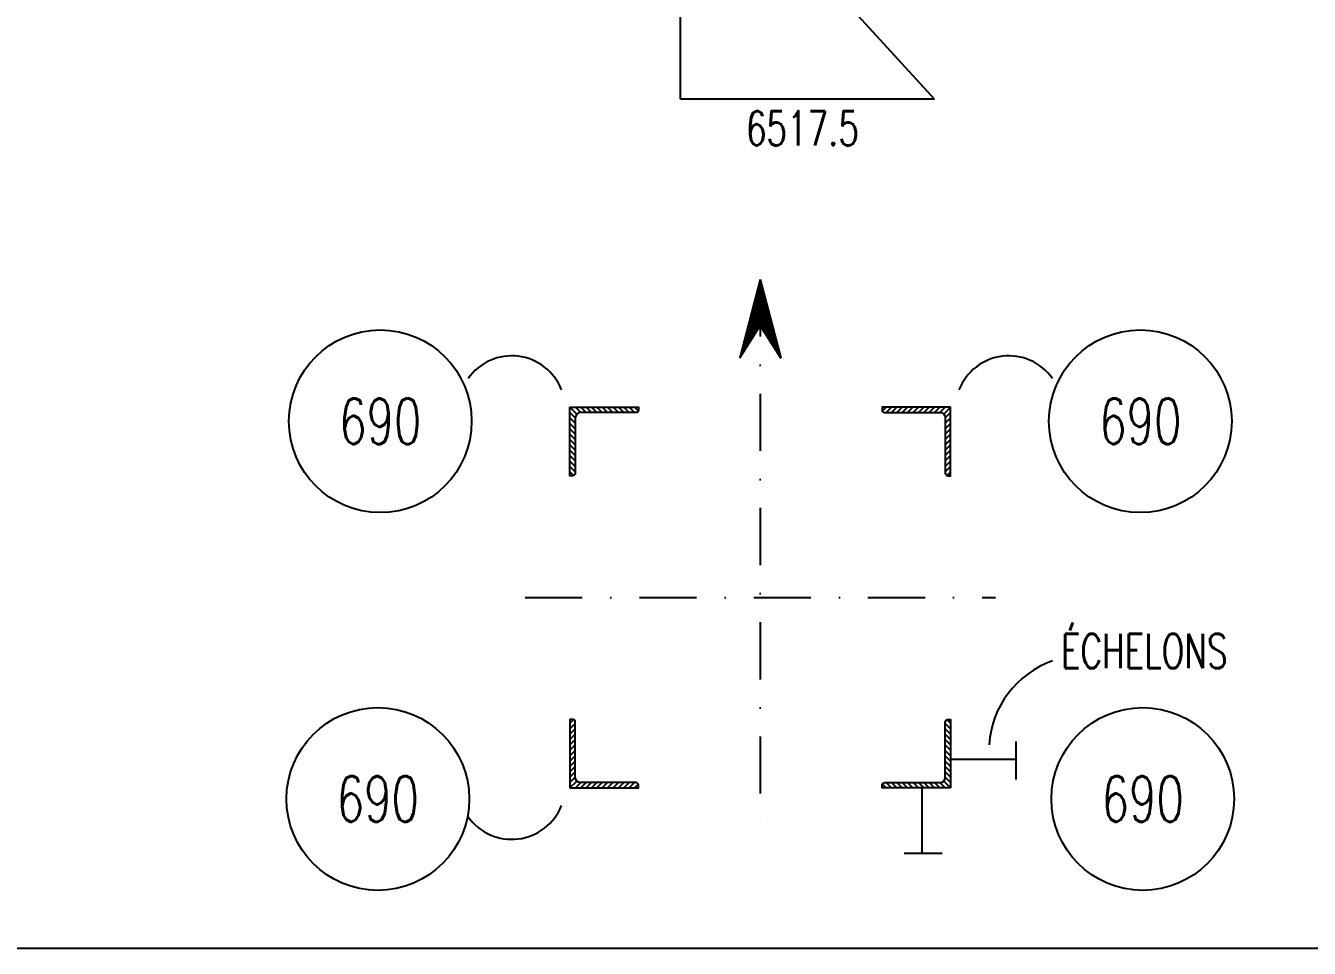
# Model space of a CAD drawing. Extents: x 669586 to 685806, y -4580 to 6900.
# Drawn here: x 677611 to 679859, y -4580 to -2965 of the extents above; entities that cross this region are included whole.
import ezdxf
from ezdxf.enums import TextEntityAlignment as Align

# ---------------------------------------------------------------- set-up
doc = ezdxf.new("R2010")
doc.units = 0
doc.header["$LTSCALE"] = 200
doc.header["$MEASUREMENT"] = 0
doc.linetypes.add('DASHDOT', pattern=[1, 0.5, -0.25, 0, -0.25])
doc.layers.get('0').update_dxf_attribs({"linetype": 'CONTINUOUS'})
for name, color, linetype in [('BOLLINI_1', 7, 'CONTINUOUS'), ('LM', 7, 'CONTINUOUS'), ('LS', 7, 'CONTINUOUS'), ('MZ', 6, 'DASHDOT')]:
    doc.layers.add(name, color=color, linetype=linetype)
doc.styles.add('RQL', font='ROMANS8.SHX', dxfattribs={"width": 0.7})
doc.styles.add('RS', font='ROMANS8.shx', dxfattribs={"width": 0.7})

# ---------------------------------------------------------------- blocks, each defined once
blk = doc.blocks.new('*X17')
at = {"color": 0}
for p, q in [((117084.5, -38783), (117089.4, -38778.2)), ((117084.5, -38790.1), (117091.5, -38783.1)), ((117084.5, -38797.2), (117091.5, -38790.2)), ((117084.5, -38804.3), (117091.5, -38797.3)), ((117084.5, -38811.3), (117091.5, -38804.3)), ((117084.5, -38818.4), (117091.5, -38811.4)), ((117084.5, -38825.5), (117091.5, -38818.5)), ((117084.5, -38832.5), (117091.5, -38825.5)), ((117084.5, -38839.6), (117091.5, -38832.6)), ((117084.5, -38846.7), (117091.5, -38839.7)), ((117084.5, -38853.8), (117091.5, -38846.8)), ((117084.5, -38860.8), (117091.5, -38853.8)), ((117084.5, -38867.9), (117093.6, -38858.8)), ((117091.6, -38867.9), (117098.6, -38860.9)), ((117098.7, -38867.9), (117105.7, -38860.9)), ((117105.7, -38867.9), (117112.7, -38860.9)), ((117112.8, -38867.9), (117119.8, -38860.9)), ((117119.9, -38867.9), (117126.9, -38860.9)), ((117126.9, -38867.9), (117133.9, -38860.9)), ((117134, -38867.9), (117141, -38860.9)), ((117141.1, -38867.9), (117148.1, -38860.9)), ((117148.2, -38867.9), (117155.2, -38860.9)), ((117155.2, -38867.9), (117162.2, -38860.9)), ((117162.3, -38867.9), (117169.3, -38860.9)), ((117169.4, -38867.9), (117174.2, -38863))]:
    blk.add_line(p, q, dxfattribs=at)
blk = doc.blocks.new('xxx')
blk.add_circle((0, 0), 8)
at = {"color": 3, "style": 'RQL', "width": 0.7}
blk.add_attdef('POS', text='', height=4, dxfattribs=at).set_placement((0, 0), align=Align.MIDDLE)
at = {"color": 3, "style": 'RQL', "width": 0.7, "flags": 1}
blk.add_attdef('POS1', (-0.39, -5.42), '', height=2, dxfattribs=at)
at = {"style": 'RQL', "width": 0.7, "flags": 1}
blk.add_attdef('TIPO', (-0.39, -8.66), '', height=2, dxfattribs=at)

msp = doc.modelspace()

# ---------------------------------------------------------------- linework, layer by layer
at = {"layer": 'LM'}
for p, q in [((679230.867, -4249.12), (679345.46, -4249.12)), ((679180.526, -4299.46), (679180.526, -4414.053))]:
    msp.add_line(p, q, dxfattribs=at)
at = {"layer": 'LS', "color": 6}
for p, q in [((679202.41, -3093.114), (678757.975, -2606.631)), ((678757.975, -3093.114), (678757.975, -2606.631)), ((679202.41, -3093.114), (678757.975, -3093.114)), ((678897.551, -3409.007), (678861.665, -3546.3)), ((678897.551, -3409.007), (678933.438, -3546.3)), ((678897.551, -3419.13), (678866.15, -3539.262)), ((678897.551, -3429.253), (678870.636, -3532.223)), ((678897.551, -3439.376), (678875.122, -3525.184)), ((678897.551, -3419.13), (678928.952, -3539.262)), ((678897.551, -3429.253), (678924.466, -3532.223)), ((678897.551, -3439.376), (678919.98, -3525.184)), ((678897.551, -3449.499), (678879.608, -3518.146)), ((678897.551, -3459.622), (678884.094, -3511.107)), ((678897.551, -3449.499), (678915.495, -3518.146)), ((678897.551, -3459.622), (678911.009, -3511.107)), ((678897.551, -3469.745), (678888.58, -3504.068)), ((678897.551, -3479.868), (678893.065, -3497.03)), ((678897.551, -3479.868), (678893.065, -3497.03)), ((678897.551, -3469.745), (678906.523, -3504.068)), ((678897.551, -3479.868), (678902.037, -3497.03)), ((678897.551, -3479.868), (678902.037, -3497.03)), ((678861.665, -3546.3), (678897.551, -3489.991)), ((678933.438, -3546.3), (678897.551, -3489.991)), ((678934.291, -3547.639), (678897.551, -3489.991))]:
    msp.add_line(p, q, dxfattribs=at)
at = {"layer": 'LS', "color": 0}
for p, q in [((679345.46, -4284.44), (679345.46, -4217.954)), ((679215.847, -4414.053), (679149.361, -4414.053))]:
    msp.add_line(p, q, dxfattribs=at)
at = {"layer": 'LS', "color": 8}
msp.add_lwpolyline([(669586.361, 6899.738), (669586.361, -4580.262), (682306.361, -4580.262), (682306.361, -2980.262), (685806.361, -2980.262), (685806.361, 6899.738), (669586.361, 6899.738)], close=True, dxfattribs=at)
at = {"layer": 'LS', "color": 6}
for points in [[(678564.218, -3632.829), (678684.218, -3632.829), (678684.218, -3637.496, -0.41421356), (678679.551, -3642.163), (678582.885, -3642.163, 0.41421356), (678573.551, -3651.496), (678573.551, -3748.163, -0.41421356), (678568.885, -3752.829), (678564.218, -3752.829)], [(679230.885, -3632.829), (679110.885, -3632.829), (679110.885, -3637.496, 0.41421356), (679115.551, -3642.163), (679212.218, -3642.163, -0.41421356), (679221.551, -3651.496), (679221.551, -3748.163, 0.41421356), (679226.218, -3752.829), (679230.885, -3752.829)], [(678564.218, -4299.46), (678684.218, -4299.46), (678684.218, -4294.793, 0.41421356), (678679.551, -4290.127), (678582.885, -4290.127, -0.41421356), (678573.551, -4280.793), (678573.551, -4184.127, 0.41421356), (678568.885, -4179.46), (678564.218, -4179.46)], [(679230.885, -4299.46), (679110.885, -4299.46), (679110.885, -4294.793, -0.41421356), (679115.551, -4290.127), (679212.218, -4290.127, 0.41421356), (679221.551, -4280.793), (679221.551, -4184.127, -0.41421356), (679226.218, -4179.46), (679230.885, -4179.46)]]:
    msp.add_lwpolyline(points, format="xyb", close=True, dxfattribs=at)
for centre, radius, start, end in [((678462.301, -3636.707), 93.834, 21.550402, 144.593476), ((679332.801, -3636.707), 93.834, 35.406524, 158.449598), ((679465.294, -4234.762), 167.488, 109.620606, 176.230826), ((678462.301, -4295.582), 93.834, 215.406524, 338.449598)]:
    msp.add_arc(centre, radius, start, end, dxfattribs=at)
at = {"layer": 'MZ'}
for p, q in [((678897.551, -3409.007), (678897.551, -4379.642)), ((678485.754, -3966.145), (679309.349, -3966.145))]:
    msp.add_line(p, q, dxfattribs=at)

# ---------------------------------------------------------------- block references
at = {"layer": 'BOLLINI_1', "xscale": 19.99950000006855, "yscale": 19.99950000006855, "zscale": 19.99950000006855}
for p in [(678231.98, -3657.415), (679563.122, -3657.415), (678227.715, -4318.738), (679567.387, -4318.738)]:
    msp.add_blockref('xxx', p, dxfattribs=at).add_auto_attribs({'POS': '690'})
at = {"layer": 'LS', "color": 6, "yscale": 1.333333333333, "zscale": 1.333333333333, "rotation": 180}
for p, xscale in [((522451.55, -55456.677), -1.333333333333), ((835343.553, -55456.677), 1.333333333333)]:
    msp.add_blockref('*X17', p, dxfattribs=dict(at, xscale=xscale))
at = {"layer": 'LS', "color": 6, "yscale": 1.333333333333, "zscale": 1.333333333333}
for p, xscale in [((522451.55, 47524.388), 1.333333333333), ((835343.553, 47524.388), -1.333333333333)]:
    msp.add_blockref('*X17', p, dxfattribs=dict(at, xscale=xscale))

# ---------------------------------------------------------------- texts
at = {"color": 7, "style": 'RS', "width": 0.7}
msp.add_text('ÉCHELONS', height=60, dxfattribs=at).set_placement((679424.225, -4089.731))
at = {"layer": 'LS', "color": 7, "style": 'RS', "width": 0.7}
msp.add_text('6517.5', height=60, dxfattribs=at).set_placement((678872.324, -3174.326))

doc.saveas('drawing.dxf')
